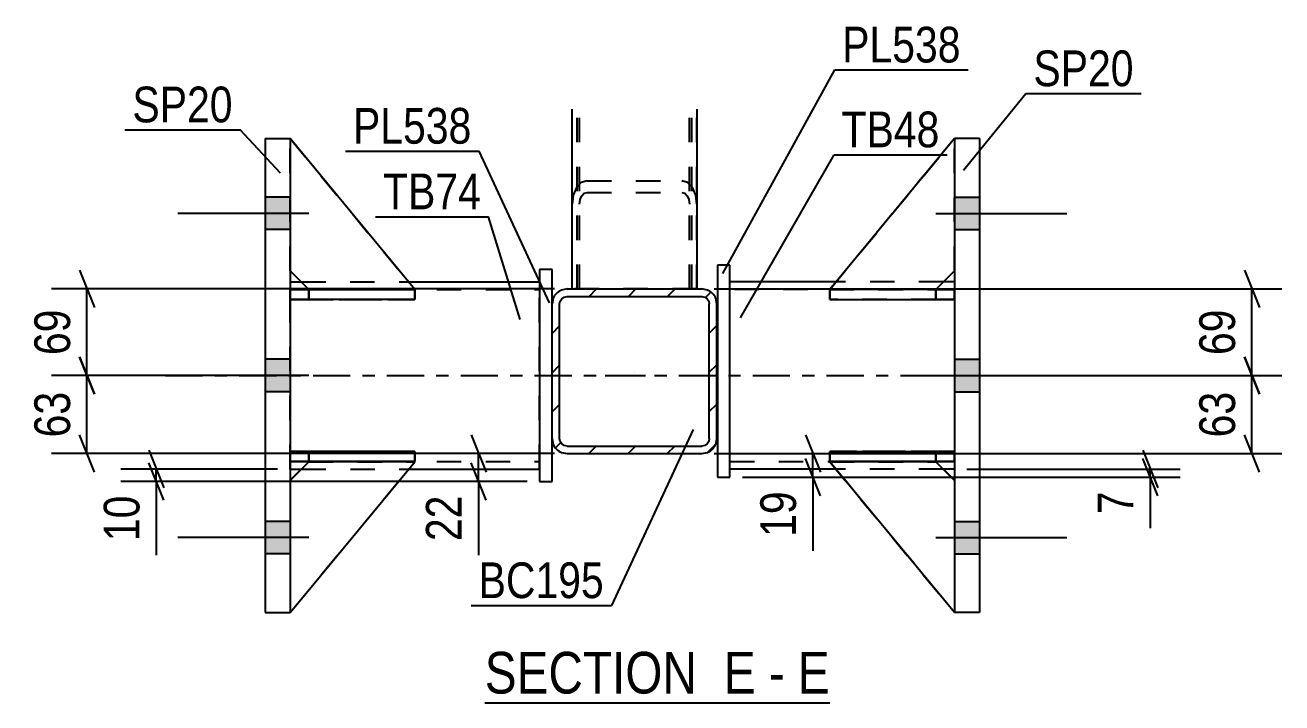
# Model space of a CAD drawing. Header units: millimetres. Extents: x -89 to 752, y -437 to 157.
# Drawn here: x 149.3 to 250, y -348.7 to -294.4 of the extents above; entities that cross this region are included whole.
import ezdxf

# ---------------------------------------------------------------- set-up
doc = ezdxf.new("R2010")
doc.units = ezdxf.units.MM
doc.linetypes.add('DXK_LINE_DOT2', pattern=[3.9198, 1.9599, -1.9599])
doc.linetypes.add('DXK_LINE_DOT3', pattern=[5.9187, 2.979, -0.9799, 0.9799, -0.9799])
doc.styles.add('Arial Narrow', font='ARIALN.TTF', dxfattribs={"height": 0.2})

# ---------------------------------------------------------------- blocks, each defined once
blk = doc.blocks.new('Unknown-318886155-15 - 6752')
at = {"color": 6, "linetype": 'Continuous'}
blk.add_line((186.15, -348.71), (213.8, -348.71), dxfattribs=at)
at = {"color": 0, "linetype": 'Continuous'}
for points in [[(204.26, -347.96), (204.26, -344.46), (186.15, -344.46), (186.15, -347.96)], [(207.87, -347.96), (207.87, -344.46), (205.31, -344.46), (205.31, -347.96)], [(210.19, -347.96), (210.19, -344.46), (208.92, -344.46), (208.92, -347.96)], [(213.8, -347.96), (213.8, -344.46), (211.24, -344.46), (211.24, -347.96)]]:
    blk.add_wipeout(points, dxfattribs=at)
at = {"color": 7, "linetype": 'Continuous', "style": 'Arial Narrow'}
for s, p in [('SECTION ', (186.15, -347.96)), ('E', (205.31, -347.96)), ('E', (211.24, -347.96)), ('-', (208.92, -347.96))]:
    blk.add_text(s, height=3.34, dxfattribs=at).set_placement(p)
blk = doc.blocks.new('Part-318886155-6833 - 6752')
at = {"color": 2, "linetype": 'Continuous'}
for p, q in [((172.05, -329.37), (170.55, -330.87)), ((170.55, -341.46), (180.55, -329.37)), ((180.55, -329.37), (172.05, -329.37)), ((172.05, -329.37), (172.05, -329.37)), ((180.55, -329.37), (180.55, -329.37))]:
    blk.add_line(p, q, dxfattribs=at)
at = {"color": 7, "linetype": 'DXK_LINE_DOT2'}
for p, q in [((170.55, -330.87), (172.05, -329.37)), ((170.55, -341.46), (180.55, -329.37)), ((172.05, -329.37), (180.55, -329.37)), ((170.55, -330.87), (170.55, -341.46))]:
    blk.add_line(p, q, dxfattribs=at)
blk = doc.blocks.new('Part-318886155-6902 - 6752')
at = {"color": 7, "linetype": 'DXK_LINE_DOT2'}
for p, q in [((213.8, -329.36), (213.8, -328.56)), ((213.8, -328.56), (222.3, -328.56)), ((223.8, -328.56), (213.8, -328.56)), ((222.3, -329.36), (213.8, -329.36)), ((213.8, -329.36), (223.8, -329.36)), ((222.3, -329.36), (222.3, -328.56)), ((222.3, -328.56), (223.8, -328.56)), ((223.8, -329.36), (222.3, -329.36)), ((223.8, -329.36), (223.8, -328.56)), ((223.8, -329.36), (223.8, -328.56)), ((223.8, -328.56), (223.8, -328.56)), ((223.8, -329.36), (223.8, -329.36))]:
    blk.add_line(p, q, dxfattribs=at)
blk = doc.blocks.new('Part-318886155-6838 - 6752')
at = {"color": 7, "linetype": 'DXK_LINE_DOT2'}
for p, q in [((170.55, -328.56), (172.05, -328.56)), ((180.55, -328.56), (170.55, -328.56)), ((170.55, -328.56), (170.55, -328.56)), ((170.55, -328.56), (170.55, -329.36)), ((170.55, -328.56), (170.55, -329.36)), ((172.05, -329.36), (170.55, -329.36)), ((170.55, -329.36), (180.55, -329.36)), ((170.55, -329.36), (170.55, -329.36)), ((172.05, -328.56), (180.55, -328.56)), ((172.05, -328.56), (172.05, -329.36)), ((180.55, -329.36), (172.05, -329.36)), ((180.55, -328.56), (180.55, -329.36))]:
    blk.add_line(p, q, dxfattribs=at)
blk = doc.blocks.new('Bolt-318886155-6774 - 6752')
at = {"linetype": 'Continuous'}
for points in [[(225.8, -310.76), (225.8, -308.16), (223.8, -308.16), (223.8, -310.76)], [(225.8, -310.76), (225.8, -308.16), (223.8, -308.16), (223.8, -310.76)], [(225.8, -310.76), (225.8, -308.16), (223.8, -308.16), (223.8, -310.76)], [(225.8, -323.76), (225.8, -321.16), (223.8, -321.16), (223.8, -323.76)], [(225.8, -323.76), (225.8, -321.16), (223.8, -321.16), (223.8, -323.76)], [(225.8, -336.76), (225.8, -334.16), (223.8, -334.16), (223.8, -336.76)], [(225.8, -336.76), (225.8, -334.16), (223.8, -334.16), (223.8, -336.76)], [(225.8, -336.76), (225.8, -334.16), (223.8, -334.16), (223.8, -336.76)]]:
    blk.add_hatch(color=1, dxfattribs=at).paths.add_polyline_path(points)
at = {"color": 1, "linetype": 'Continuous'}
for p, q in [((223.8, -308.16), (225.8, -308.16)), ((223.8, -308.16), (225.8, -308.16)), ((223.8, -308.16), (225.8, -308.16)), ((222.3, -309.46), (232.8, -309.46)), ((222.3, -309.46), (232.8, -309.46)), ((222.3, -309.46), (232.8, -309.46)), ((223.8, -310.76), (225.8, -310.76)), ((223.8, -310.76), (225.8, -310.76)), ((223.8, -310.76), (225.8, -310.76)), ((223.8, -321.16), (225.8, -321.16)), ((223.8, -321.16), (225.8, -321.16)), ((222.3, -322.46), (232.8, -322.46)), ((222.3, -322.46), (232.8, -322.46)), ((223.8, -323.76), (225.8, -323.76)), ((223.8, -323.76), (225.8, -323.76)), ((223.8, -334.16), (225.8, -334.16)), ((223.8, -334.16), (225.8, -334.16)), ((223.8, -334.16), (225.8, -334.16)), ((222.3, -335.46), (232.8, -335.46)), ((222.3, -335.46), (232.8, -335.46)), ((222.3, -335.46), (232.8, -335.46)), ((223.8, -336.76), (225.8, -336.76)), ((223.8, -336.76), (225.8, -336.76)), ((223.8, -336.76), (225.8, -336.76))]:
    blk.add_line(p, q, dxfattribs=at)
blk = doc.blocks.new('Part-318886155-6903 - 6752')
at = {"color": 7, "linetype": 'DXK_LINE_DOT2'}
for p, q in [((213.8, -316.36), (213.8, -315.56)), ((213.8, -315.56), (222.3, -315.56)), ((223.8, -315.56), (213.8, -315.56)), ((222.3, -316.36), (222.3, -315.56)), ((222.3, -315.56), (223.8, -315.56)), ((223.8, -316.36), (223.8, -315.56)), ((223.8, -316.36), (223.8, -315.56)), ((223.8, -315.56), (223.8, -315.56)), ((222.3, -316.36), (213.8, -316.36)), ((213.8, -316.36), (223.8, -316.36)), ((223.8, -316.36), (222.3, -316.36)), ((223.8, -316.36), (223.8, -316.36))]:
    blk.add_line(p, q, dxfattribs=at)
blk = doc.blocks.new('Part-318886155-6839 - 6752')
at = {"color": 2, "linetype": 'Continuous'}
for p, q in [((170.55, -316.36), (170.55, -315.56)), ((170.55, -315.56), (179.3, -315.56)), ((180.55, -315.56), (180.54, -315.56)), ((180.55, -316.36), (180.55, -315.56)), ((180.55, -316.36), (170.55, -316.36)), ((170.55, -316.36), (170.55, -316.36))]:
    blk.add_line(p, q, dxfattribs=at)
at = {"color": 7, "linetype": 'DXK_LINE_DOT2'}
for p, q in [((172.05, -315.56), (170.55, -315.56)), ((172.05, -316.36), (172.05, -315.56)), ((172.05, -315.56), (180.54, -315.56)), ((170.55, -316.36), (172.05, -316.36)), ((172.05, -316.36), (180.55, -316.36))]:
    blk.add_line(p, q, dxfattribs=at)
blk = doc.blocks.new('Bolt-318886155-6775 - 6752')
at = {"linetype": 'Continuous'}
for points in [[(170.55, -310.76), (170.55, -308.16), (168.55, -308.16), (168.55, -310.76)], [(170.55, -310.76), (170.55, -308.16), (168.55, -308.16), (168.55, -310.76)], [(170.55, -310.76), (170.55, -308.16), (168.55, -308.16), (168.55, -310.76)], [(170.55, -323.76), (170.55, -321.16), (168.55, -321.16), (168.55, -323.76)], [(170.55, -323.76), (170.55, -321.16), (168.55, -321.16), (168.55, -323.76)], [(170.55, -336.76), (170.55, -334.16), (168.55, -334.16), (168.55, -336.76)], [(170.55, -336.76), (170.55, -334.16), (168.55, -334.16), (168.55, -336.76)], [(170.55, -336.76), (170.55, -334.16), (168.55, -334.16), (168.55, -336.76)]]:
    blk.add_hatch(color=1, dxfattribs=at).paths.add_polyline_path(points)
at = {"color": 1, "linetype": 'Continuous'}
for p, q in [((170.55, -308.16), (168.55, -308.16)), ((170.55, -308.16), (168.55, -308.16)), ((170.55, -308.16), (168.55, -308.16)), ((172.05, -309.46), (161.55, -309.46)), ((172.05, -309.46), (161.55, -309.46)), ((172.05, -309.46), (161.55, -309.46)), ((170.55, -310.76), (168.55, -310.76)), ((170.55, -310.76), (168.55, -310.76)), ((170.55, -310.76), (168.55, -310.76)), ((170.55, -321.16), (168.55, -321.16)), ((170.55, -321.16), (168.55, -321.16)), ((172.05, -322.46), (161.55, -322.46)), ((172.05, -322.46), (161.55, -322.46)), ((170.55, -323.76), (168.55, -323.76)), ((170.55, -323.76), (168.55, -323.76)), ((170.55, -334.16), (168.55, -334.16)), ((170.55, -334.16), (168.55, -334.16)), ((170.55, -334.16), (168.55, -334.16)), ((172.05, -335.46), (161.55, -335.46)), ((172.05, -335.46), (161.55, -335.46)), ((172.05, -335.46), (161.55, -335.46)), ((170.55, -336.76), (168.55, -336.76)), ((170.55, -336.76), (168.55, -336.76)), ((170.55, -336.76), (168.55, -336.76))]:
    blk.add_line(p, q, dxfattribs=at)
blk = doc.blocks.new('Part-318886155-6832 - 6752')
at = {"color": 2, "linetype": 'Continuous'}
for p, q in [((213.8, -328.56), (223.8, -328.56)), ((213.8, -328.56), (213.8, -329.36)), ((223.8, -329.36), (213.8, -329.36)), ((223.8, -328.56), (223.8, -328.56)), ((223.8, -329.36), (223.8, -328.56))]:
    blk.add_line(p, q, dxfattribs=at)
at = {"color": 7, "linetype": 'DXK_LINE_DOT2'}
for p, q in [((222.3, -328.56), (213.8, -328.56)), ((213.8, -329.36), (222.3, -329.36)), ((223.8, -328.56), (222.3, -328.56)), ((222.3, -328.56), (222.3, -329.36)), ((222.3, -329.36), (223.8, -329.36)), ((223.8, -328.56), (223.8, -328.56))]:
    blk.add_line(p, q, dxfattribs=at)
blk = doc.blocks.new('Part-318886155-6834 - 6752')
at = {"color": 7, "linetype": 'DXK_LINE_DOT2'}
for p, q in [((172.05, -329.37), (170.55, -330.87)), ((170.55, -341.46), (180.55, -329.37)), ((170.55, -330.87), (172.05, -329.37)), ((170.55, -341.46), (180.55, -329.37)), ((180.55, -329.37), (172.05, -329.37)), ((172.05, -329.37), (172.05, -329.37)), ((172.05, -329.37), (180.55, -329.37)), ((180.55, -329.37), (180.55, -329.37)), ((170.55, -330.87), (170.55, -341.46))]:
    blk.add_line(p, q, dxfattribs=at)
blk = doc.blocks.new('Part-318886155-6835 - 6752')
at = {"color": 2, "linetype": 'Continuous'}
for p, q in [((170.55, -303.46), (170.55, -303.46)), ((170.55, -303.46), (170.55, -303.46)), ((180.55, -315.57), (170.55, -303.46)), ((172.04, -315.56), (170.55, -314.07)), ((179.3, -315.57), (180.55, -315.57)), ((180.55, -315.57), (180.55, -315.57))]:
    blk.add_line(p, q, dxfattribs=at)
at = {"color": 7, "linetype": 'DXK_LINE_DOT2'}
for p, q in [((170.55, -314.07), (170.55, -303.46)), ((170.55, -303.46), (180.55, -315.57)), ((172.05, -315.57), (170.55, -314.07)), ((172.05, -315.57), (172.04, -315.56)), ((180.55, -315.57), (172.05, -315.57)), ((172.05, -315.57), (172.05, -315.57)), ((172.05, -315.57), (179.3, -315.57))]:
    blk.add_line(p, q, dxfattribs=at)
blk = doc.blocks.new('Part-318886155-6836 - 6752')
at = {"color": 7, "linetype": 'DXK_LINE_DOT2'}
for p, q in [((170.55, -314.07), (170.55, -303.46)), ((170.55, -303.46), (180.55, -315.57)), ((170.55, -303.46), (180.55, -315.57)), ((172.05, -315.57), (170.55, -314.07)), ((172.05, -315.57), (170.55, -314.07)), ((180.55, -315.57), (172.05, -315.57)), ((172.05, -315.57), (172.05, -315.57)), ((172.05, -315.57), (180.55, -315.57)), ((180.55, -315.57), (180.55, -315.57))]:
    blk.add_line(p, q, dxfattribs=at)
blk = doc.blocks.new('Part-318886155-6901 - 6752')
at = {"color": 2, "linetype": 'Continuous'}
for p, q in [((213.81, -315.56), (213.8, -315.56)), ((213.8, -315.56), (213.8, -316.36)), ((223.8, -315.56), (215.05, -315.56)), ((223.8, -315.56), (223.8, -315.56)), ((223.8, -315.56), (223.8, -316.36)), ((213.8, -316.36), (223.8, -316.36))]:
    blk.add_line(p, q, dxfattribs=at)
at = {"color": 7, "linetype": 'DXK_LINE_DOT2'}
for p, q in [((215.05, -315.56), (213.81, -315.56)), ((222.3, -315.56), (213.81, -315.56)), ((222.3, -315.56), (223.8, -315.56)), ((222.3, -315.56), (222.3, -316.36)), ((223.8, -315.56), (223.8, -315.56)), ((213.8, -316.36), (222.3, -316.36)), ((222.3, -316.36), (223.8, -316.36))]:
    blk.add_line(p, q, dxfattribs=at)
blk = doc.blocks.new('Part-318886155-6837 - 6752')
at = {"color": 7, "linetype": 'DXK_LINE_DOT2'}
for p, q in [((170.55, -315.56), (172.05, -315.56)), ((180.32, -315.56), (170.55, -315.56)), ((170.55, -315.56), (170.55, -315.56)), ((170.55, -315.56), (170.55, -316.36)), ((170.55, -315.56), (170.55, -316.36)), ((172.05, -315.56), (180.55, -315.56)), ((172.05, -315.56), (172.05, -316.36)), ((180.55, -315.56), (180.55, -316.36)), ((172.05, -316.36), (170.55, -316.36)), ((170.55, -316.36), (180.55, -316.36)), ((170.55, -316.36), (170.55, -316.36)), ((180.55, -316.36), (172.05, -316.36))]:
    blk.add_line(p, q, dxfattribs=at)
blk = doc.blocks.new('Part-318886155-6904 - 6752')
at = {"color": 7, "linetype": 'DXK_LINE_DOT2'}
for p, q in [((223.8, -303.46), (213.8, -315.57)), ((213.8, -315.57), (223.8, -303.46)), ((223.8, -314.07), (223.8, -303.46)), ((222.3, -315.57), (223.8, -314.07)), ((222.3, -315.57), (223.8, -314.07)), ((213.8, -315.57), (222.3, -315.57)), ((213.8, -315.57), (213.8, -315.57)), ((222.3, -315.57), (213.8, -315.57)), ((222.3, -315.57), (222.3, -315.57))]:
    blk.add_line(p, q, dxfattribs=at)
blk = doc.blocks.new('Part-318886155-6840 - 6752')
at = {"color": 2, "linetype": 'Continuous'}
for p, q in [((170.55, -329.36), (170.55, -328.56)), ((180.55, -328.56), (170.55, -328.56)), ((180.55, -329.36), (170.55, -329.36)), ((170.55, -329.36), (170.55, -329.36)), ((180.55, -329.36), (180.55, -328.56))]:
    blk.add_line(p, q, dxfattribs=at)
at = {"color": 7, "linetype": 'DXK_LINE_DOT2'}
for p, q in [((172.05, -328.56), (170.55, -328.56)), ((170.55, -329.36), (172.05, -329.36)), ((172.05, -329.36), (172.05, -328.56)), ((180.55, -328.56), (172.05, -328.56)), ((172.05, -329.36), (180.55, -329.36))]:
    blk.add_line(p, q, dxfattribs=at)
blk = doc.blocks.new('Part-318886155-6905 - 6752')
at = {"color": 2, "linetype": 'Continuous'}
for p, q in [((223.8, -303.46), (213.8, -315.57)), ((223.8, -303.46), (223.8, -303.46)), ((223.8, -303.46), (223.8, -303.46)), ((222.31, -315.56), (223.8, -314.07)), ((215.05, -315.57), (213.8, -315.57)), ((213.8, -315.57), (213.8, -315.57))]:
    blk.add_line(p, q, dxfattribs=at)
at = {"color": 7, "linetype": 'DXK_LINE_DOT2'}
for p, q in [((223.8, -303.46), (213.8, -315.57)), ((223.8, -314.07), (223.8, -303.46)), ((222.3, -315.57), (223.8, -314.07)), ((222.3, -315.57), (213.8, -315.57)), ((222.3, -315.57), (215.05, -315.57)), ((222.3, -315.57), (222.31, -315.56)), ((222.3, -315.57), (222.3, -315.57))]:
    blk.add_line(p, q, dxfattribs=at)
blk = doc.blocks.new('Part-318886155-6845 - 6752')
at = {"color": 2, "linetype": 'Continuous'}
for p, q in [((225.8, -303.46), (223.8, -303.46)), ((223.8, -303.46), (223.8, -341.46)), ((225.8, -303.46), (225.8, -341.46)), ((225.8, -341.46), (223.8, -341.46))]:
    blk.add_line(p, q, dxfattribs=at)
blk = doc.blocks.new('Part-318886155-6917 - 6752')
at = {"color": 2, "linetype": 'Continuous'}
for p, q in [((191.55, -313.96), (190.55, -313.96)), ((190.55, -313.96), (190.55, -330.96)), ((191.55, -316.72), (191.55, -313.96)), ((191.55, -330.96), (191.55, -327.52)), ((190.55, -330.96), (191.55, -330.96))]:
    blk.add_line(p, q, dxfattribs=at)
at = {"color": 7, "linetype": 'DXK_LINE_DOT2'}
blk.add_line((191.55, -327.52), (191.55, -316.72), dxfattribs=at)
blk = doc.blocks.new('Part-318886155-6850 - 6752')
at = {"color": 2, "linetype": 'Continuous'}
for p, q in [((168.55, -303.46), (170.55, -303.46)), ((168.55, -303.46), (168.55, -341.46)), ((170.55, -303.46), (170.55, -341.46)), ((168.55, -341.46), (170.55, -341.46))]:
    blk.add_line(p, q, dxfattribs=at)
blk = doc.blocks.new('Part-318886155-6906 - 6752')
at = {"color": 7, "linetype": 'DXK_LINE_DOT2'}
for p, q in [((213.8, -329.37), (222.3, -329.37)), ((223.8, -341.46), (213.8, -329.37)), ((213.8, -329.37), (213.8, -329.37)), ((222.3, -329.37), (213.8, -329.37)), ((213.8, -329.37), (223.8, -341.46)), ((222.3, -329.37), (223.8, -330.87)), ((222.3, -329.37), (222.3, -329.37)), ((223.8, -330.87), (222.3, -329.37)), ((223.8, -330.87), (223.8, -341.46))]:
    blk.add_line(p, q, dxfattribs=at)
blk = doc.blocks.new('Part-318886155-6907 - 6752')
at = {"color": 2, "linetype": 'Continuous'}
for p, q in [((213.8, -329.37), (213.8, -329.37)), ((222.3, -329.37), (213.8, -329.37)), ((223.8, -341.46), (213.8, -329.37)), ((222.3, -329.37), (222.3, -329.37)), ((222.3, -329.37), (223.8, -330.87))]:
    blk.add_line(p, q, dxfattribs=at)
at = {"color": 7, "linetype": 'DXK_LINE_DOT2'}
for p, q in [((213.8, -329.37), (222.3, -329.37)), ((223.8, -341.46), (213.8, -329.37)), ((222.3, -329.37), (223.8, -330.87)), ((223.8, -330.87), (223.8, -341.46))]:
    blk.add_line(p, q, dxfattribs=at)
blk = doc.blocks.new('Part-318886155-6912 - 6752')
at = {"color": 2, "linetype": 'Continuous'}
for p, q in [((170.55, -314.96), (171.44, -314.96)), ((180.05, -314.96), (190.55, -314.96)), ((170.55, -329.96), (171.46, -329.96)), ((180.06, -329.96), (190.55, -329.96))]:
    blk.add_line(p, q, dxfattribs=at)
at = {"color": 7, "linetype": 'DXK_LINE_DOT2'}
for p, q in [((170.55, -329.96), (170.55, -314.96)), ((171.44, -314.96), (180.05, -314.96)), ((190.55, -329.96), (190.55, -314.96)), ((170.55, -315.56), (190.55, -315.56)), ((170.55, -329.36), (190.55, -329.36)), ((171.46, -329.96), (180.06, -329.96))]:
    blk.add_line(p, q, dxfattribs=at)
at = {"color": 7, "linetype": 'DXK_LINE_DOT3'}
blk.add_line((160.55, -322.46), (200.55, -322.46), dxfattribs=at)
blk = doc.blocks.new('Part-318886155-6922 - 6752')
at = {"color": 2, "linetype": 'Continuous'}
for p, q in [((205.8, -313.62), (204.8, -313.62)), ((204.8, -313.62), (204.8, -330.62)), ((205.8, -330.62), (205.8, -313.62)), ((204.8, -330.62), (205.8, -330.62))]:
    blk.add_line(p, q, dxfattribs=at)
blk = doc.blocks.new('Part-318886155-6927 - 6752')
at = {"color": 2, "linetype": 'Continuous'}
for p, q in [((214.3, -314.96), (205.8, -314.96)), ((223.8, -314.96), (222.91, -314.96)), ((214.29, -329.96), (205.8, -329.96)), ((223.8, -329.96), (222.9, -329.96))]:
    blk.add_line(p, q, dxfattribs=at)
at = {"color": 7, "linetype": 'DXK_LINE_DOT2'}
for p, q in [((205.8, -329.96), (205.8, -314.96)), ((222.91, -314.96), (214.3, -314.96)), ((223.8, -314.96), (223.8, -329.96)), ((223.8, -315.56), (205.8, -315.56)), ((205.8, -329.36), (223.8, -329.36)), ((222.9, -329.96), (214.29, -329.96))]:
    blk.add_line(p, q, dxfattribs=at)
at = {"color": 7, "linetype": 'DXK_LINE_DOT3'}
blk.add_line((195.8, -322.46), (233.8, -322.46), dxfattribs=at)
blk = doc.blocks.new('Part-318886155-6936 - 6752')
at = {"linetype": 'Continuous'}
h = blk.add_hatch(dxfattribs=at)
h.set_pattern_fill('', scale=0.7, style=0, pattern_type=0)
h.set_pattern_definition([(45, (204.0112, -328.6305), (-1.57154, 1.57154), [])])
h.paths.add_polyline_path([(203.55, -328.72), (204.01, -328.63), (204.4, -328.37), (204.66, -327.98), (204.75, -327.52), (204.75, -316.72), (204.66, -316.26), (204.4, -315.87), (204.01, -315.61), (203.55, -315.52), (192.75, -315.52), (192.29, -315.61), (191.9, -315.87), (191.64, -316.26), (191.55, -316.72), (191.55, -327.52), (191.64, -327.98), (191.9, -328.37), (192.29, -328.63), (192.75, -328.72)])
h.paths.add_polyline_path([(192.75, -328.12), (192.52, -328.08), (192.33, -327.95), (192.2, -327.75), (192.15, -327.52), (192.15, -316.72), (192.2, -316.49), (192.33, -316.3), (192.52, -316.17), (192.75, -316.12), (203.55, -316.12), (203.78, -316.17), (203.98, -316.3), (204.11, -316.49), (204.15, -316.72), (204.15, -327.52), (204.11, -327.75), (203.98, -327.95), (203.78, -328.08), (203.55, -328.12)])
at = {"color": 2, "linetype": 'Continuous'}
for p, q in [((191.64, -316.26), (191.55, -316.72)), ((192.2, -316.49), (192.33, -316.3)), ((192.75, -315.52), (192.29, -315.61)), ((192.33, -316.3), (192.52, -316.17)), ((192.52, -316.17), (192.75, -316.12)), ((192.75, -315.52), (203.55, -315.52)), ((192.75, -316.12), (203.55, -316.12)), ((204.01, -315.61), (203.55, -315.52)), ((203.55, -316.12), (203.78, -316.17)), ((203.78, -316.17), (203.98, -316.3)), ((203.98, -316.3), (204.11, -316.49)), ((204.75, -316.72), (204.66, -316.26)), ((191.55, -327.52), (191.55, -316.72)), ((192.15, -316.72), (192.2, -316.49)), ((192.15, -327.52), (192.15, -316.72)), ((204.11, -316.49), (204.15, -316.72)), ((204.15, -327.52), (204.15, -316.72)), ((204.75, -327.52), (204.75, -316.72)), ((191.55, -327.52), (191.64, -327.98)), ((192.2, -327.75), (192.15, -327.52)), ((192.33, -327.95), (192.2, -327.75)), ((192.52, -328.08), (192.33, -327.95)), ((192.75, -328.12), (192.52, -328.08)), ((192.75, -328.12), (203.55, -328.12)), ((203.78, -328.08), (203.55, -328.12)), ((203.98, -327.95), (203.78, -328.08)), ((204.11, -327.75), (203.98, -327.95)), ((204.15, -327.52), (204.11, -327.75)), ((204.66, -327.98), (204.75, -327.52)), ((192.29, -328.63), (192.75, -328.72)), ((192.75, -328.72), (203.55, -328.72)), ((203.55, -328.72), (204.01, -328.63))]:
    blk.add_line(p, q, dxfattribs=at)
at = {"color": 7, "linetype": 'DXK_LINE_DOT3'}
blk.add_line((198.15, -322.12), (198.15, -322.12), dxfattribs=at)
at = {"color": 2, "linetype": 'Continuous'}
for centre, start, end in [((192.75, -316.72), 112.5, 157.5), ((203.55, -316.72), 22.5, 67.5), ((192.75, -327.52), 202.5, 247.5), ((203.55, -327.52), 292.5, 337.5)]:
    blk.add_arc(centre, 1.2, start, end, dxfattribs=at)
blk = doc.blocks.new('Part-318886155-6949 - 6752')
at = {"color": 2, "linetype": 'Continuous'}
for p, q in [((193.15, -315.52), (193.15, -301.11)), ((203.15, -301.11), (203.15, -315.52))]:
    blk.add_line(p, q, dxfattribs=at)
at = {"color": 7, "linetype": 'DXK_LINE_DOT2'}
for p, q in [((193.55, -315.52), (193.55, -301.11)), ((202.75, -315.52), (202.75, -301.11)), ((203.15, -315.52), (193.15, -315.52))]:
    blk.add_line(p, q, dxfattribs=at)
blk = doc.blocks.new('Part-318886155-6950 - 6752')
at = {"color": 7, "linetype": 'DXK_LINE_DOT2'}
for p, q in [((193.15, -315.52), (193.15, -301.11)), ((193.75, -315.52), (193.75, -301.11)), ((202.55, -315.52), (202.55, -301.11)), ((203.15, -315.52), (203.15, -301.11)), ((193.89, -306.99), (193.5, -307.39)), ((194.35, -306.85), (193.89, -306.99)), ((194.35, -306.85), (201.95, -306.85)), ((202.41, -306.99), (201.95, -306.85)), ((202.8, -307.39), (202.41, -306.99)), ((193.24, -307.99), (193.15, -308.71)), ((193.5, -307.39), (193.24, -307.99)), ((193.8, -308.35), (193.93, -308.05)), ((193.93, -308.05), (194.12, -307.85)), ((194.12, -307.85), (194.35, -307.78)), ((194.35, -307.78), (201.95, -307.78)), ((201.95, -307.78), (202.18, -307.85)), ((202.18, -307.85), (202.38, -308.05)), ((202.38, -308.05), (202.51, -308.35)), ((203.06, -307.99), (202.8, -307.39)), ((203.15, -308.71), (203.06, -307.99)), ((193.75, -308.71), (193.8, -308.35)), ((202.51, -308.35), (202.55, -308.71)), ((193.15, -315.52), (203.15, -315.52))]:
    blk.add_line(p, q, dxfattribs=at)
blk = doc.blocks.new('StraightDimension-318886155-6995 - 6752')
at = {"color": 7, "linetype": 'Continuous'}
for p, q in [((159.22, -328.46), (160.42, -331.46)), ((169.55, -329.96), (156.97, -329.96)), ((160.42, -332.46), (159.22, -329.46)), ((159.82, -330.96), (159.82, -329.96)), ((189.55, -330.96), (156.97, -330.96)), ((159.82, -330.96), (159.82, -336.86)), ((159.82, -330.96), (159.82, -336.86))]:
    blk.add_line(p, q, dxfattribs=at)
at = {"color": 0}
blk.add_wipeout([(159.07, -331.48), (154.87, -331.48), (154.87, -336.34), (159.07, -336.34)], dxfattribs=at)
at = {"color": 3, "style": 'Arial Narrow'}
blk.add_text('10', height=2.863, rotation=90.0002, dxfattribs=at).set_placement((158.47, -335.74))
blk = doc.blocks.new('StraightDimension-318886155-7039 - 6752')
at = {"color": 7, "linetype": 'Continuous'}
for p, q in [((247.04, -320.96), (248.24, -323.96)), ((232.41, -322.46), (250.04, -322.46)), ((247.64, -328.72), (247.64, -322.46)), ((248.24, -330.22), (247.04, -327.22)), ((204.55, -328.72), (250.04, -328.72))]:
    blk.add_line(p, q, dxfattribs=at)
at = {"color": 0}
blk.add_wipeout([(246.89, -323.16), (242.69, -323.16), (242.69, -328.02), (246.89, -328.02)], dxfattribs=at)
at = {"color": 3, "style": 'Arial Narrow'}
blk.add_text('63', height=2.863, rotation=90.0002, dxfattribs=at).set_placement((246.29, -327.42))
blk = doc.blocks.new('StraightDimension-318886155-7028 - 6752')
at = {"color": 7, "linetype": 'Continuous'}
for p, q in [((185.05, -327.22), (186.25, -330.22)), ((191.75, -328.72), (182.8, -328.72)), ((185.65, -330.96), (185.65, -328.72)), ((186.25, -332.46), (185.05, -329.46)), ((189.55, -330.96), (182.8, -330.96)), ((185.65, -330.96), (185.65, -336.86)), ((185.65, -330.96), (185.65, -336.86))]:
    blk.add_line(p, q, dxfattribs=at)
at = {"color": 0}
blk.add_wipeout([(184.9, -331.48), (180.7, -331.48), (180.7, -336.34), (184.9, -336.34)], dxfattribs=at)
at = {"color": 3, "style": 'Arial Narrow'}
blk.add_text('22', height=2.863, rotation=90.0002, dxfattribs=at).set_placement((184.3, -335.74))
blk = doc.blocks.new('StraightDimension-318886155-7049 - 6752')
at = {"color": 7, "linetype": 'Continuous'}
for p, q in [((247.04, -314.02), (248.24, -317.02)), ((204.55, -315.52), (250.04, -315.52)), ((247.64, -322.46), (247.64, -315.52)), ((248.24, -323.96), (247.04, -320.96)), ((232.41, -322.46), (250.04, -322.46))]:
    blk.add_line(p, q, dxfattribs=at)
at = {"color": 0}
blk.add_wipeout([(246.89, -316.56), (242.69, -316.56), (242.69, -321.42), (246.89, -321.42)], dxfattribs=at)
at = {"color": 3, "style": 'Arial Narrow'}
blk.add_text('69', height=2.863, rotation=90.0002, dxfattribs=at).set_placement((246.29, -320.82))
blk = doc.blocks.new('StraightDimension-318886155-7060 - 6752')
at = {"color": 7, "linetype": 'Continuous'}
for p, q in [((153.66, -320.96), (154.86, -323.96)), ((162.59, -322.46), (151.41, -322.46)), ((154.26, -328.72), (154.26, -322.46)), ((154.86, -330.22), (153.66, -327.22)), ((191.75, -328.72), (151.41, -328.72))]:
    blk.add_line(p, q, dxfattribs=at)
at = {"color": 0}
blk.add_wipeout([(153.51, -323.16), (149.31, -323.16), (149.31, -328.02), (153.51, -328.02)], dxfattribs=at)
at = {"color": 3, "style": 'Arial Narrow'}
blk.add_text('63', height=2.863, rotation=90.0002, dxfattribs=at).set_placement((152.91, -327.42))
blk = doc.blocks.new('StraightDimension-318886155-7070 - 6752')
at = {"color": 7, "linetype": 'Continuous'}
for p, q in [((153.66, -314.02), (154.86, -317.02)), ((191.75, -315.52), (151.41, -315.52)), ((154.26, -322.46), (154.26, -315.52)), ((154.86, -323.96), (153.66, -320.96)), ((162.59, -322.46), (151.41, -322.46))]:
    blk.add_line(p, q, dxfattribs=at)
at = {"color": 0}
blk.add_wipeout([(153.51, -316.56), (149.31, -316.56), (149.31, -321.42), (153.51, -321.42)], dxfattribs=at)
at = {"color": 3, "style": 'Arial Narrow'}
blk.add_text('69', height=2.863, rotation=90.0002, dxfattribs=at).set_placement((152.91, -320.82))
blk = doc.blocks.new('StraightDimension-318886155-7006 - 6752')
at = {"color": 7, "linetype": 'Continuous'}
for p, q in [((238.89, -328.46), (240.09, -331.46)), ((240.09, -332.12), (238.89, -329.12)), ((224.8, -329.96), (241.89, -329.96)), ((239.49, -330.62), (239.49, -329.96)), ((206.8, -330.62), (241.89, -330.62)), ((239.49, -330.62), (239.49, -334.7)), ((239.49, -330.62), (239.49, -334.7))]:
    blk.add_line(p, q, dxfattribs=at)
at = {"color": 0}
blk.add_wipeout([(238.74, -331.15), (234.54, -331.15), (234.54, -334.18), (238.74, -334.18)], dxfattribs=at)
at = {"color": 3, "style": 'Arial Narrow'}
blk.add_text('7', height=2.86, rotation=90.0002, dxfattribs=at).set_placement((238.14, -333.58))
blk = doc.blocks.new('StraightDimension-318886155-7017 - 6752')
at = {"color": 7, "linetype": 'Continuous'}
for p, q in [((211.85, -327.22), (213.05, -330.22)), ((204.55, -328.72), (214.85, -328.72)), ((213.05, -332.12), (211.85, -329.12)), ((212.45, -330.62), (212.45, -328.72)), ((206.8, -330.62), (214.85, -330.62)), ((212.45, -330.62), (212.45, -336.53)), ((212.45, -330.62), (212.45, -336.53))]:
    blk.add_line(p, q, dxfattribs=at)
at = {"color": 0}
blk.add_wipeout([(211.7, -331.15), (207.5, -331.15), (207.5, -336), (211.7, -336)], dxfattribs=at)
at = {"color": 3, "style": 'Arial Narrow'}
blk.add_text('19', height=2.863, rotation=90.0002, dxfattribs=at).set_placement((211.1, -335.4))
blk = doc.blocks.new('Mark-318886155-6841 - 6752')
at = {"color": 30, "linetype": 'Continuous'}
for p, q in [((224.53, -305.99), (229.53, -299.86)), ((229.53, -299.86), (238.77, -299.86))]:
    blk.add_line(p, q, dxfattribs=at)
at = {"color": 0}
blk.add_wipeout([(238.17, -299.26), (238.17, -296.26), (230.13, -296.26), (230.13, -299.26)], dxfattribs=at)
blk.add_wipeout([(238.17, -299.26), (238.17, -296.26), (230.13, -296.26), (230.13, -299.26)], dxfattribs=at)
at = {"color": 3, "style": 'Arial Narrow'}
blk.add_text('SP20', height=2.863, dxfattribs=at).set_placement((230.13, -299.26))
blk = doc.blocks.new('Mark-318886155-6846 - 6752')
at = {"color": 30, "linetype": 'Continuous'}
for p in [(157.31, -302.76), (169.79, -306.24)]:
    blk.add_line(p, (166.55, -302.76), dxfattribs=at)
at = {"color": 0}
blk.add_wipeout([(165.95, -302.16), (165.95, -299.16), (157.91, -299.16), (157.91, -302.16)], dxfattribs=at)
blk.add_wipeout([(165.95, -302.16), (165.95, -299.16), (157.91, -299.16), (157.91, -302.16)], dxfattribs=at)
at = {"color": 3, "style": 'Arial Narrow'}
blk.add_text('SP20', height=2.863, dxfattribs=at).set_placement((157.91, -302.16))
blk = doc.blocks.new('Mark-318886155-6913 - 6752')
at = {"color": 30, "linetype": 'Continuous'}
for p in [(174.99, -304.47), (191.33, -316.64)]:
    blk.add_line(p, (185.69, -304.47), dxfattribs=at)
at = {"color": 0}
blk.add_wipeout([(185.09, -303.87), (185.09, -300.87), (175.59, -300.87), (175.59, -303.87)], dxfattribs=at)
blk.add_wipeout([(185.09, -303.87), (185.09, -300.87), (175.59, -300.87), (175.59, -303.87)], dxfattribs=at)
at = {"color": 3, "style": 'Arial Narrow'}
blk.add_text('PL538', height=2.863, dxfattribs=at).set_placement((175.59, -303.87))
blk = doc.blocks.new('Mark-318886155-6908 - 6752')
at = {"color": 30, "linetype": 'Continuous'}
for p in [(177.4, -309.73), (188.99, -317.96)]:
    blk.add_line(p, (186.46, -309.73), dxfattribs=at)
at = {"color": 0}
blk.add_wipeout([(185.86, -309.13), (185.86, -306.13), (178, -306.13), (178, -309.13)], dxfattribs=at)
blk.add_wipeout([(185.86, -309.13), (185.86, -306.13), (178, -306.13), (178, -309.13)], dxfattribs=at)
at = {"color": 3, "style": 'Arial Narrow'}
blk.add_text('TB74', height=2.863, dxfattribs=at).set_placement((178, -309.13))
blk = doc.blocks.new('Mark-318886155-6918 - 6752')
at = {"color": 30, "linetype": 'Continuous'}
for p, q in [((205.23, -314.28), (214.2, -297.96)), ((214.2, -297.96), (224.9, -297.96))]:
    blk.add_line(p, q, dxfattribs=at)
at = {"color": 0}
blk.add_wipeout([(224.3, -297.36), (224.3, -294.36), (214.8, -294.36), (214.8, -297.36)], dxfattribs=at)
blk.add_wipeout([(224.3, -297.36), (224.3, -294.36), (214.8, -294.36), (214.8, -297.36)], dxfattribs=at)
at = {"color": 3, "style": 'Arial Narrow'}
blk.add_text('PL538', height=2.863, dxfattribs=at).set_placement((214.8, -297.36))
blk = doc.blocks.new('Mark-318886155-6923 - 6752')
at = {"color": 30, "linetype": 'Continuous'}
for p, q in [((206.65, -317.84), (214.15, -304.76)), ((214.15, -304.76), (223.21, -304.76))]:
    blk.add_line(p, q, dxfattribs=at)
at = {"color": 0}
blk.add_wipeout([(222.61, -304.16), (222.61, -301.16), (214.75, -301.16), (214.75, -304.16)], dxfattribs=at)
blk.add_wipeout([(222.61, -304.16), (222.61, -301.16), (214.75, -301.16), (214.75, -304.16)], dxfattribs=at)
at = {"color": 3, "style": 'Arial Narrow'}
blk.add_text('TB48', height=2.863, dxfattribs=at).set_placement((214.75, -304.16))
blk = doc.blocks.new('Mark-318886155-6932 - 6752')
at = {"color": 30, "linetype": 'Continuous'}
for p in [(202.85, -326.8), (185.06, -340.91)]:
    blk.add_line(p, (196.31, -340.91), dxfattribs=at)
at = {"color": 0}
blk.add_wipeout([(195.71, -340.31), (195.71, -337.31), (185.66, -337.31), (185.66, -340.31)], dxfattribs=at)
blk.add_wipeout([(195.71, -340.31), (195.71, -337.31), (185.66, -337.31), (185.66, -340.31)], dxfattribs=at)
at = {"color": 3, "style": 'Arial Narrow'}
blk.add_text('BC195', height=2.863, dxfattribs=at).set_placement((185.66, -340.31))

msp = doc.modelspace()

# ---------------------------------------------------------------- block references
for name in ['Part-318886155-6949 - 6752', 'Part-318886155-6950 - 6752', 'Part-318886155-6850 - 6752', 'Part-318886155-6835 - 6752', 'Part-318886155-6836 - 6752', 'Part-318886155-6904 - 6752', 'Part-318886155-6905 - 6752', 'Part-318886155-6845 - 6752', 'Bolt-318886155-6775 - 6752', 'Bolt-318886155-6774 - 6752', 'Part-318886155-6917 - 6752', 'Part-318886155-6922 - 6752', 'Part-318886155-6912 - 6752', 'Part-318886155-6927 - 6752', 'Part-318886155-6839 - 6752', 'Part-318886155-6837 - 6752', 'Part-318886155-6936 - 6752', 'Part-318886155-6903 - 6752', 'Part-318886155-6901 - 6752', 'Part-318886155-6838 - 6752', 'Part-318886155-6840 - 6752', 'Part-318886155-6833 - 6752', 'Part-318886155-6834 - 6752', 'Part-318886155-6902 - 6752', 'Part-318886155-6832 - 6752', 'Part-318886155-6906 - 6752', 'Part-318886155-6907 - 6752', 'Unknown-318886155-15 - 6752']:
    msp.add_blockref(name, (0, 0))

# ---------------------------------------------------------------- next in the draw order: block references
for name in ['Mark-318886155-6841 - 6752', 'Mark-318886155-6846 - 6752', 'StraightDimension-318886155-7039 - 6752', 'StraightDimension-318886155-6995 - 6752']:
    msp.add_blockref(name, (0, 0))

# ---------------------------------------------------------------- next in the draw order: block references
for name in ['StraightDimension-318886155-7049 - 6752', 'StraightDimension-318886155-7028 - 6752', 'StraightDimension-318886155-7006 - 6752']:
    msp.add_blockref(name, (0, 0))

# ---------------------------------------------------------------- next in the draw order: block references
for name in ['Mark-318886155-6918 - 6752', 'StraightDimension-318886155-7060 - 6752', 'StraightDimension-318886155-7017 - 6752']:
    msp.add_blockref(name, (0, 0))

# ---------------------------------------------------------------- next in the draw order: block references
for name in ['Mark-318886155-6923 - 6752', 'StraightDimension-318886155-7070 - 6752', 'Mark-318886155-6932 - 6752']:
    msp.add_blockref(name, (0, 0))

# ---------------------------------------------------------------- next in the draw order: block references
msp.add_blockref('Mark-318886155-6913 - 6752', (0, 0))

# ---------------------------------------------------------------- next in the draw order: block references
msp.add_blockref('Mark-318886155-6908 - 6752', (0, 0))

doc.saveas('drawing.dxf')
